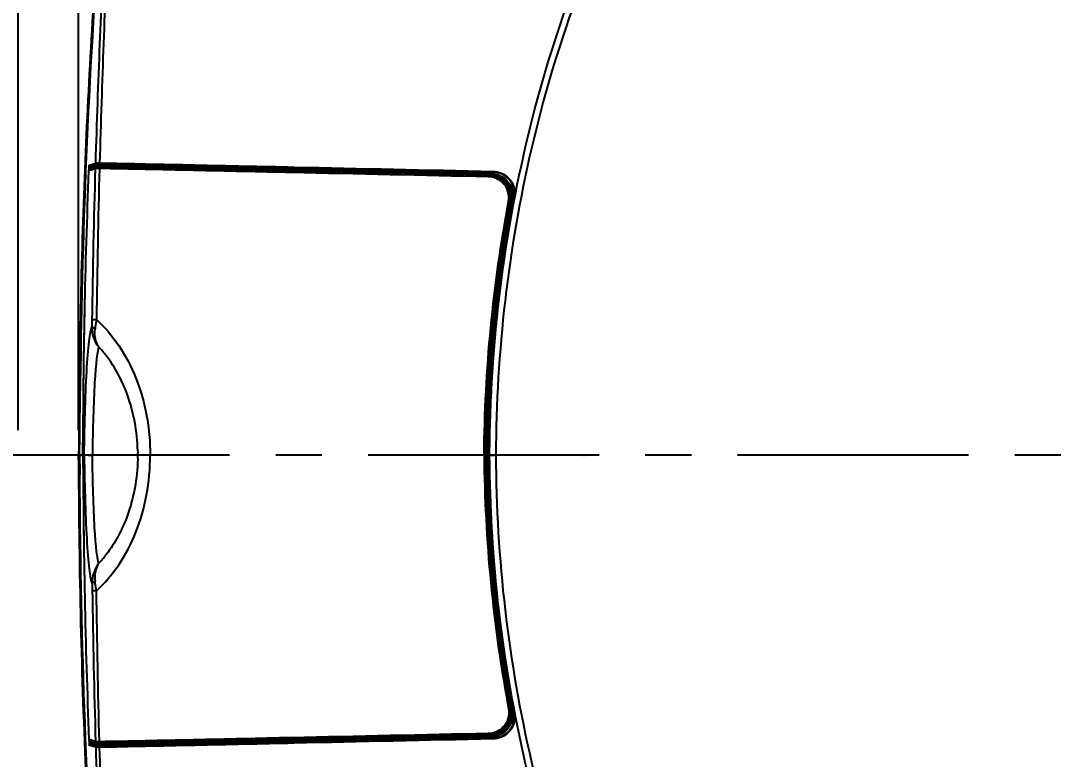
# Model space of a CAD drawing. Header units: millimetres. Extents: x 5 to 3846, y 5 to 2747.
# Drawn here: x 705.4 to 874.4, y 2278.5 to 2398.3 of the extents above; entities that cross this region are included whole.
import ezdxf

# ---------------------------------------------------------------- set-up
doc = ezdxf.new("R2010")
doc.units = ezdxf.units.MM
doc.linetypes.add('CENTER', pattern=[2, 1.25, -0.25, 0.25, -0.25])
doc.layers.get('0').update_dxf_attribs({"color": 255})
doc.dimstyles.new('ISO-25', dxfattribs={"dimtxt": 2.5, "dimasz": 2.5, "dimexe": 1.25, "dimexo": 0.625, "dimtad": 1, "dimdsep": 46, "dimtxsty": 'Standard', "dimcen": 2.5, "dimadec": 0, "dimazin": 0, "dimtfac": 1, "dimtmove": 0, "dimatfit": 3, "dimfxl": 1, "dimarcsym": 0})

# ---------------------------------------------------------------- blocks, each defined once
blk = doc.blocks.new('*D191')
at = {"color": 3, "lineweight": -2, "transparency": 16777216}
for p, q in [((704.99, 2331.88), (704.99, 2648.69)), ((714.82, 2331.88), (714.82, 2648.69)), ((688.74, 2640.57), (636.74, 2640.57)), ((714.82, 2640.57), (704.99, 2640.57)), ((731.07, 2640.57), (747.32, 2640.57))]:
    blk.add_line(p, q, dxfattribs=at)
at = {"color": 3, "transparency": 16777216}
for points in [[(688.74, 2643.28), (688.74, 2637.86), (704.99, 2640.57)], [(731.07, 2643.28), (731.07, 2637.86), (714.82, 2640.57)]]:
    blk.add_solid(points, dxfattribs=at)
at = {"layer": 'DEFPOINTS', "color": 0, "transparency": 16777216}
for p in [(704.99, 2640.57), (704.99, 2327.82), (714.82, 2327.82)]:
    blk.add_point(p, dxfattribs=at)
at = {"color": 3, "transparency": 16777216, "insert": (654.62, 2656.82), "char_height": 19.5, "attachment_point": 5}
blk.add_mtext('10', dxfattribs=at)
blk = doc.blocks.new('*D192')
at = {"color": 3, "lineweight": -2, "transparency": 16777216}
for p, q in [((714.82, 2331.88), (714.82, 2648.35)), ((1402.77, 2331.88), (1402.77, 2648.35)), ((731.07, 2640.23), (1386.52, 2640.23))]:
    blk.add_line(p, q, dxfattribs=at)
at = {"color": 3, "transparency": 16777216}
for points in [[(731.07, 2642.93), (731.07, 2637.52), (714.82, 2640.23)], [(1386.52, 2642.93), (1386.52, 2637.52), (1402.77, 2640.23)]]:
    blk.add_solid(points, dxfattribs=at)
at = {"layer": 'DEFPOINTS', "color": 0, "transparency": 16777216}
for p in [(1402.77, 2640.23), (714.82, 2327.82), (1402.77, 2327.81)]:
    blk.add_point(p, dxfattribs=at)
at = {"color": 3, "transparency": 16777216, "insert": (1058.79, 2656.48), "char_height": 19.5, "attachment_point": 5}
blk.add_mtext('688', dxfattribs=at)

msp = doc.modelspace()

# ---------------------------------------------------------------- linework, layer by layer
at = {"linetype": 'CENTER', "ltscale": 30}
msp.add_line((1519.31, 2327.82), (673.33, 2327.82), dxfattribs=at)
at = {"linetype": 'Continuous'}
for p, q in [((714.82, 2327.82), (714.97, 2327.82)), ((714.99, 2327.82), (715.44, 2327.82)), ((715.43, 2327.82), (714.99, 2327.82)), ((715.51, 2327.82), (715.51, 2327.82)), ((715.51, 2327.82), (715.51, 2327.82)), ((716.39, 2327.82), (717.05, 2327.82)), ((716.39, 2327.82), (717.05, 2327.82)), ((726.44, 2327.82), (724.4, 2327.82)), ((726.44, 2327.82), (724.4, 2327.82)), ((780.64, 2327.82), (780.64, 2327.82)), ((796.54, 2327.82), (796.54, 2327.82)), ((785.17, 2286.28), (785.17, 2286.29))]:
    msp.add_line(p, q, dxfattribs=at)
for p, q in [((724.41, 2328.52), (724.39, 2327.82)), ((724.38, 2327.51), (724.41, 2327.14))]:
    msp.add_line(p, q)
for centre, major_axis, ratio, start_param, end_param in [((717.7, 2375.21), (0.0292, -0.0956), 0.998461, 4.375124, 5.95145), ((718.3, 2375.22), (-0.0018, -0.1), 0.690687, 4.546251, 6.258205), ((717.67, 2374.32), (0.0292, -0.0956), 0.998462, 3.141853, 4.375822), ((717.67, 2374.32), (0.0292, -0.0956), 0.998462, 2.809773, 3.141846), ((718.27, 2374.32), (-0.0018, -0.1), 0.689369, 3.116656, 4.549991), ((718.43, 2374.91), (-0.0018, -0.1), 0.690229, 4.547402, 6.25822), ((781.76, 2373.56), (-0.0022, -0.1), 0.590351, 4.563517, 6.260805), ((782.14, 2373.86), (-0.0022, -0.1), 0.590322, 4.562449, 6.260806), ((781.38, 2372.97), (-0.0022, -0.1), 0.590416, 3.119211, 4.565794), ((781.63, 2373.26), (-0.0022, -0.1), 0.590383, 3.119212, 4.564616), ((784.69, 2369), (-0.0983, 0.0185), 0.04355, 3.115388, 5.355178), ((784.95, 2369.28), (-0.0982, 0.0187), 0.04389, 3.115387, 5.35533), ((785.27, 2369.34), (-0.0982, 0.0187), 0.043845, 5.355378, 6.25698), ((785.64, 2369.63), (-0.0982, 0.0189), 0.043957, 5.355533, 6.25698), ((719.03, 2349.66), (-2, 0.03), 0.091208, 5.429672, 6.230606), ((719, 2348.66), (2, -0.07), 0.289278, 3.196293, 3.855649), ((719, 2306.99), (2, 0.07), 0.289278, 2.427537, 3.086892), ((719.03, 2305.99), (-2, -0.03), 0.091208, 0.052579, 0.853513), ((784.69, 2286.65), (-0.0983, -0.0185), 0.04355, 0.928007, 3.167797), ((784.95, 2286.36), (-0.0982, -0.0187), 0.04389, 0.927856, 2.931156), ((785.27, 2286.3), (0.0982, 0.0187), 0.043845, 3.167798, 4.0694), ((785.64, 2286.01), (0.0982, 0.0189), 0.043957, 3.167798, 4.069245), ((781.38, 2282.67), (-0.0022, 0.1), 0.590416, 1.717392, 3.163974), ((781.63, 2282.38), (-0.0022, 0.1), 0.590383, 1.71857, 3.163973), ((781.76, 2282.08), (0.0022, -0.1), 0.590351, 3.163973, 4.861261), ((717.67, 2281.33), (0.0292, 0.0956), 0.998462, 1.907364, 3.141352), ((717.7, 2280.43), (-0.0292, -0.0956), 0.998461, 3.473328, 5.049654), ((717.67, 2281.33), (0.0292, 0.0956), 0.998462, 3.14136, 3.473412), ((718.27, 2281.32), (-0.0018, 0.1), 0.689369, 1.733194, 3.166529), ((718.3, 2280.43), (0.0018, -0.1), 0.690687, 3.166573, 4.878527), ((718.42, 2281.03), (-0.0018, 0.1), 0.689726, 1.734515, 3.166541), ((718.43, 2280.73), (0.0018, -0.1), 0.690229, 3.166558, 4.877376), ((782.14, 2281.79), (0.0022, -0.1), 0.590322, 3.163972, 4.862329)]:
    msp.add_ellipse(centre, major_axis=major_axis, ratio=ratio, start_param=start_param, end_param=end_param, dxfattribs=at)
for points, knots in [([(781.55, 2327.82), (781.57, 2332.02), (781.71, 2336.27), (782.21, 2344.68), (782.58, 2348.87), (784.04, 2361.39), (785.48, 2369.68), (791.22, 2394.35), (796.91, 2410.17), (812.47, 2440.06), (822.09, 2453.66), (845.69, 2477.54), (859.14, 2487.24), (874.35, 2494.37)], [0, 0, 0, 0, 0.0625, 0.0625, 0.125, 0.125, 0.25, 0.25, 0.5, 0.5, 0.75, 0.75, 1, 1, 1, 1]), ([(874.76, 2493.36), (859.63, 2486.28), (846.25, 2476.64), (822.8, 2452.9), (813.24, 2439.38), (797.79, 2409.66), (792.15, 2393.94), (784.54, 2361.24), (782.64, 2344.65), (782.55, 2327.82)], [0, 0, 0, 0, 0.25, 0.25, 0.5, 0.5, 0.75, 0.75, 1, 1, 1, 1]), ([(718.41, 2417.78), (717.23, 2402.81), (716.35, 2387.82), (715.46, 2365.33), (715.24, 2357.83), (714.95, 2342.83), (714.89, 2335.33), (714.82, 2327.82)], [0, 0, 0, 0, 0.5, 0.5, 0.75, 0.75, 1, 1, 1, 1]), ([(716.53, 2374.89), (716.54, 2374.89), (716.54, 2374.9), (716.56, 2374.9), (716.57, 2374.9), (716.64, 2374.93), (716.7, 2374.94), (716.98, 2375.03), (717.21, 2375.1), (717.49, 2375.18), (717.54, 2375.2), (717.6, 2375.22)], [0, 0, 0, 0, 0.009972, 0.009972, 0.049862, 0.049862, 0.209422, 0.209422, 0.84766, 0.84766, 1, 1, 1, 1]), ([(717.69, 2375.11), (717.52, 2375.06), (717.35, 2375.01), (716.99, 2374.9), (716.81, 2374.84), (716.63, 2374.79)], [0, 0, 0, 0, 0.489338, 0.489338, 1, 1, 1, 1]), ([(717.6, 2375.22), (717.6, 2375.22), (717.6, 2375.22), (717.63, 2375.23), (717.69, 2375.23), (717.89, 2375.24), (718.05, 2375.24), (718.23, 2375.23)], [0, 0, 0, 0, 0.065373, 0.065373, 0.507486, 0.507486, 1, 1, 1, 1]), ([(718.29, 2375.12), (718.12, 2375.12), (717.98, 2375.12), (717.78, 2375.12), (717.72, 2375.12), (717.7, 2375.11), (717.7, 2375.11), (717.69, 2375.11)], [0, 0, 0, 0, 0.492384, 0.492384, 0.934601, 0.934601, 1, 1, 1, 1]), ([(717.8, 2375.11), (717.81, 2375.11), (717.86, 2375.12), (718.02, 2375.12), (718.14, 2375.12), (718.3, 2375.11), (718.33, 2375.11), (718.36, 2375.11)], [0, 0, 0, 0, 0.45532, 0.45532, 0.910934, 0.910934, 1, 1, 1, 1]), ([(718.23, 2375.23), (720.65, 2375.19), (723.15, 2375.14), (728.32, 2375.04), (731, 2374.98), (739.07, 2374.8), (744.44, 2374.69), (760.57, 2374.34), (771.32, 2374.11), (782.08, 2373.87)], [0, 0, 0, 0, 0.125, 0.125, 0.25, 0.25, 0.5, 0.5, 1, 1, 1, 1]), ([(782.13, 2373.76), (771.38, 2373.99), (760.62, 2374.22), (744.5, 2374.57), (739.14, 2374.69), (731.06, 2374.86), (728.38, 2374.92), (723.22, 2375.03), (720.72, 2375.07), (718.29, 2375.12)], [0, 0, 0, 0, 0.5, 0.5, 0.75, 0.75, 0.875, 0.875, 1, 1, 1, 1]), ([(782.13, 2373.75), (771.39, 2373.99), (760.65, 2374.22), (744.54, 2374.57), (739.18, 2374.69), (731.11, 2374.86), (728.44, 2374.92), (723.28, 2375.02), (720.78, 2375.07), (718.36, 2375.11)], [0, 0, 0, 0, 0.5, 0.5, 0.75, 0.75, 0.875, 0.875, 1, 1, 1, 1]), ([(715.51, 2327.82), (715.59, 2335.52), (715.65, 2343.22), (715.96, 2358.61), (716.19, 2366.31), (716.5, 2374)], [0, 0, 0, 0, 0.5, 0.5, 1, 1, 1, 1]), ([(717.57, 2374.32), (717.57, 2374.32), (717.56, 2374.32), (717.54, 2374.31), (717.53, 2374.31), (717.46, 2374.29), (717.4, 2374.27), (717.12, 2374.18), (716.89, 2374.11), (716.64, 2374.04), (716.61, 2374.03), (716.55, 2374.01), (716.53, 2374), (716.5, 2374)], [0, 0, 0, 0, 0.009946, 0.009946, 0.04973, 0.04973, 0.208865, 0.208865, 0.845408, 0.845408, 0.928235, 0.928235, 1, 1, 1, 1]), ([(716.5, 2374), (716.5, 2374.01), (716.51, 2374.02), (716.51, 2374.04), (716.52, 2374.05), (716.53, 2374.06), (716.54, 2374.07), (716.56, 2374.08), (716.57, 2374.08), (716.57, 2374.09)], [0, 0, 0, 0, 0.272649, 0.272649, 0.545251, 0.545251, 0.818556, 0.818556, 1, 1, 1, 1]), ([(716.63, 2374.79), (716.62, 2374.79), (716.61, 2374.79), (716.59, 2374.8), (716.58, 2374.81), (716.56, 2374.82), (716.55, 2374.83), (716.54, 2374.85), (716.54, 2374.86), (716.53, 2374.88), (716.53, 2374.89), (716.53, 2374.89)], [0, 0, 0, 0, 0.215058, 0.215058, 0.430152, 0.430152, 0.644689, 0.644689, 0.858387, 0.858387, 1, 1, 1, 1]), ([(716.72, 2374.59), (716.73, 2374.59), (716.73, 2374.59), (716.75, 2374.59), (716.76, 2374.6), (716.83, 2374.62), (716.89, 2374.64), (717.17, 2374.72), (717.4, 2374.79), (717.68, 2374.88), (717.73, 2374.9), (717.79, 2374.91)], [0, 0, 0, 0, 0.00994, 0.00994, 0.049701, 0.049701, 0.208743, 0.208743, 0.844914, 0.844914, 1, 1, 1, 1]), ([(717.78, 2374.61), (717.78, 2374.61), (717.77, 2374.61), (717.76, 2374.61), (717.74, 2374.6), (717.67, 2374.58), (717.61, 2374.56), (717.33, 2374.48), (717.11, 2374.41), (716.82, 2374.32), (716.77, 2374.3), (716.72, 2374.29)], [0, 0, 0, 0, 0.009962, 0.009962, 0.04981, 0.04981, 0.209203, 0.209203, 0.846775, 0.846775, 1, 1, 1, 1]), ([(716.82, 2374.48), (716.81, 2374.48), (716.8, 2374.49), (716.78, 2374.49), (716.77, 2374.5), (716.75, 2374.51), (716.74, 2374.52), (716.73, 2374.54), (716.73, 2374.55), (716.72, 2374.57), (716.72, 2374.58), (716.72, 2374.59)], [0, 0, 0, 0, 0.215093, 0.215093, 0.430223, 0.430223, 0.644796, 0.644796, 0.858529, 0.858529, 1, 1, 1, 1]), ([(716.72, 2374.29), (716.72, 2374.3), (716.72, 2374.31), (716.73, 2374.33), (716.73, 2374.34), (716.75, 2374.36), (716.76, 2374.37), (716.77, 2374.37), (716.78, 2374.38), (716.79, 2374.38)], [0, 0, 0, 0, 0.272671, 0.272671, 0.545296, 0.545296, 0.818625, 0.818625, 1, 1, 1, 1]), ([(718.2, 2374.34), (718.02, 2374.34), (717.87, 2374.34), (717.66, 2374.33), (717.6, 2374.33), (717.57, 2374.32), (717.57, 2374.32), (717.57, 2374.32)], [0, 0, 0, 0, 0.492917, 0.492917, 0.934155, 0.934155, 1, 1, 1, 1]), ([(717.67, 2374.42), (717.67, 2374.42), (717.68, 2374.42), (717.7, 2374.42), (717.76, 2374.42), (717.95, 2374.42), (718.1, 2374.42), (718.27, 2374.42)], [0, 0, 0, 0, 0.06587, 0.06587, 0.507206, 0.507206, 1, 1, 1, 1]), ([(718.35, 2374.63), (718.32, 2374.63), (718.28, 2374.63), (718.11, 2374.63), (718, 2374.63), (717.84, 2374.62), (717.79, 2374.62), (717.78, 2374.61)], [0, 0, 0, 0, 0.098671, 0.098671, 0.549577, 0.549577, 1, 1, 1, 1]), ([(717.79, 2374.91), (717.8, 2374.92), (717.86, 2374.92), (717.98, 2374.93), (718.01, 2374.93), (718.13, 2374.93), (718.23, 2374.93), (718.36, 2374.93)], [0, 0, 0, 0, 0.498209, 0.498209, 0.630266, 0.630266, 1, 1, 1, 1]), ([(717.88, 2374.71), (717.89, 2374.71), (717.94, 2374.71), (718.09, 2374.72), (718.2, 2374.71), (718.36, 2374.71), (718.39, 2374.71), (718.42, 2374.71)], [0, 0, 0, 0, 0.450399, 0.450399, 0.901356, 0.901356, 1, 1, 1, 1]), ([(718.42, 2374.81), (718.26, 2374.81), (718.13, 2374.81), (717.95, 2374.81), (717.9, 2374.81), (717.89, 2374.81)], [0, 0, 0, 0, 0.503735, 0.503735, 1, 1, 1, 1]), ([(781.32, 2372.99), (770.69, 2373.22), (760.06, 2373.45), (744.12, 2373.8), (738.81, 2373.91), (730.83, 2374.08), (728.18, 2374.14), (723.07, 2374.25), (720.6, 2374.29), (718.2, 2374.34)], [0, 0, 0, 0, 0.5, 0.5, 0.75, 0.75, 0.875, 0.875, 1, 1, 1, 1]), ([(718.27, 2374.42), (720.67, 2374.38), (723.15, 2374.33), (728.26, 2374.23), (730.9, 2374.17), (738.89, 2374), (744.19, 2373.88), (760.12, 2373.54), (770.75, 2373.3), (781.38, 2373.07)], [0, 0, 0, 0, 0.125, 0.125, 0.25, 0.25, 0.5, 0.5, 1, 1, 1, 1]), ([(781.57, 2373.28), (770.93, 2373.51), (760.27, 2373.74), (744.31, 2374.09), (738.99, 2374.2), (731, 2374.38), (728.34, 2374.43), (723.23, 2374.54), (720.75, 2374.59), (718.35, 2374.63)], [0, 0, 0, 0, 0.5, 0.5, 0.75, 0.75, 0.875, 0.875, 1, 1, 1, 1]), ([(718.36, 2374.93), (720.76, 2374.89), (723.24, 2374.84), (728.37, 2374.73), (731.03, 2374.68), (739.04, 2374.5), (744.36, 2374.39), (760.36, 2374.04), (771.03, 2373.81), (781.7, 2373.58)], [0, 0, 0, 0, 0.125, 0.125, 0.25, 0.25, 0.5, 0.5, 1, 1, 1, 1]), ([(781.76, 2373.46), (771.09, 2373.69), (760.42, 2373.92), (744.42, 2374.27), (739.1, 2374.39), (731.09, 2374.56), (728.43, 2374.62), (723.31, 2374.72), (720.83, 2374.77), (718.42, 2374.81)], [0, 0, 0, 0, 0.5, 0.5, 0.75, 0.75, 0.875, 0.875, 1, 1, 1, 1]), ([(718.42, 2374.71), (720.82, 2374.67), (723.3, 2374.62), (728.42, 2374.52), (731.07, 2374.46), (739.07, 2374.29), (744.38, 2374.17), (760.34, 2373.83), (770.99, 2373.59), (781.64, 2373.36)], [0, 0, 0, 0, 0.125, 0.125, 0.25, 0.25, 0.5, 0.5, 1, 1, 1, 1]), ([(781.7, 2373.58), (782.68, 2373.56), (783.6, 2373.17), (785, 2371.71), (785.44, 2370.55), (785.21, 2369.36)], [0, 0, 0, 0, 0.5, 0.5, 1, 1, 1, 1]), ([(785.17, 2369.36), (785.4, 2370.53), (784.96, 2371.66), (783.6, 2373.07), (782.7, 2373.44), (781.76, 2373.46)], [0, 0, 0, 0, 0.5, 0.5, 1, 1, 1, 1]), ([(782.08, 2373.87), (783.05, 2373.85), (783.98, 2373.47), (785.37, 2372), (785.82, 2370.84), (785.59, 2369.65)], [0, 0, 0, 0, 0.5, 0.5, 1, 1, 1, 1]), ([(785.55, 2369.65), (785.77, 2370.82), (785.33, 2371.95), (783.97, 2373.37), (783.08, 2373.74), (782.13, 2373.76)], [0, 0, 0, 0, 0.5, 0.5, 1, 1, 1, 1]), ([(785.54, 2369.65), (785.76, 2370.81), (785.33, 2371.94), (783.98, 2373.36), (783.08, 2373.73), (782.13, 2373.75)], [0, 0, 0, 0, 0.5, 0.5, 1, 1, 1, 1]), ([(784.63, 2369.01), (784.85, 2370.14), (784.43, 2371.23), (783.11, 2372.61), (782.24, 2372.97), (781.32, 2372.99)], [0, 0, 0, 0, 0.5, 0.5, 1, 1, 1, 1]), ([(781.38, 2373.07), (782.33, 2373.05), (783.23, 2372.68), (784.58, 2371.25), (785.01, 2370.13), (784.79, 2368.98)], [0, 0, 0, 0, 0.5, 0.5, 1, 1, 1, 1]), ([(784.89, 2369.3), (785.1, 2370.43), (784.68, 2371.52), (783.36, 2372.9), (782.5, 2373.26), (781.57, 2373.28)], [0, 0, 0, 0, 0.5, 0.5, 1, 1, 1, 1]), ([(781.64, 2373.36), (782.59, 2373.34), (783.48, 2372.97), (784.84, 2371.54), (785.27, 2370.42), (785.05, 2369.26)], [0, 0, 0, 0, 0.5, 0.5, 1, 1, 1, 1]), ([(785.59, 2369.65), (784.26, 2362.75), (783.26, 2355.82), (781.88, 2341.87), (781.53, 2334.83), (781.45, 2327.82)], [0, 0, 0, 0, 0.5, 0.5, 1, 1, 1, 1]), ([(715.51, 2327.82), (715.59, 2335.67), (715.65, 2343.52), (715.83, 2352.52), (715.86, 2353.68), (715.88, 2354.83)], [0, 0, 0, 0, 0.871578, 0.871578, 1, 1, 1, 1]), ([(717.71, 2349.81), (717.64, 2349.42), (717.58, 2349.03), (717.51, 2348.54), (717.49, 2348.44), (717.48, 2348.33)], [0, 0, 0, 0, 0.77782, 0.77782, 1, 1, 1, 1]), ([(717.71, 2349.81), (720.36, 2347.44), (722.6, 2344.14), (725.65, 2336.5), (726.44, 2332.16), (726.44, 2327.82)], [0, 0, 0, 0, 0.5, 0.5, 1, 1, 1, 1]), ([(715.73, 2327.82), (715.78, 2333.12), (715.94, 2338.3), (716.29, 2344.01), (716.43, 2345.58), (716.72, 2347.83), (716.86, 2348.51), (717.01, 2348.69)], [0, 0, 0, 0, 0.5, 0.5, 0.75, 0.75, 1, 1, 1, 1]), ([(717.01, 2348.69), (717.01, 2348.76), (717.01, 2348.84), (717.02, 2349.16), (717.02, 2349.43), (717.03, 2349.7)], [0, 0, 0, 0, 0.214775, 0.214775, 1, 1, 1, 1]), ([(718.09, 2345.37), (717.85, 2344.84), (717.6, 2342.73), (717.23, 2336.38), (717.1, 2332.14), (717.05, 2327.82)], [0, 0, 0, 0, 0.5, 0.5, 1, 1, 1, 1]), ([(724.41, 2328.52), (724.33, 2331.67), (723.76, 2334.77), (721.89, 2339.95), (720.73, 2342.1), (719.33, 2343.91)], [0, 0, 0, 0, 0.544679, 0.544679, 1, 1, 1, 1]), ([(716.02, 2276.56), (715.64, 2285.1), (715.35, 2293.64), (714.97, 2310.73), (714.9, 2319.27), (714.82, 2327.82)], [0, 0, 0, 0, 0.5, 0.5, 1, 1, 1, 1]), ([(715.51, 2327.82), (715.43, 2327.82), (715.36, 2327.82), (715.18, 2327.82), (715.08, 2327.82), (714.97, 2327.82)], [0, 0, 0, 0, 0.411116, 0.411116, 1, 1, 1, 1]), ([(714.97, 2327.82), (715.14, 2327.82), (715.32, 2327.82), (715.49, 2327.82), (715.5, 2327.82), (715.51, 2327.82)], [0, 0, 0, 0, 0.964539, 0.964539, 1, 1, 1, 1]), ([(715.73, 2327.82), (715.71, 2327.82), (715.7, 2327.82), (715.62, 2327.82), (715.57, 2327.82), (715.51, 2327.82)], [0, 0, 0, 0, 0.220182, 0.220182, 1, 1, 1, 1]), ([(715.51, 2327.82), (715.59, 2320.12), (715.65, 2312.42), (715.96, 2297.03), (716.19, 2289.34), (716.5, 2281.65)], [0, 0, 0, 0, 0.5, 0.5, 1, 1, 1, 1]), ([(715.73, 2327.82), (715.71, 2327.82), (715.7, 2327.82), (715.62, 2327.82), (715.57, 2327.82), (715.51, 2327.82)], [0, 0, 0, 0, 0.220182, 0.220182, 1, 1, 1, 1]), ([(715.73, 2327.82), (715.78, 2322.53), (715.94, 2317.35), (716.29, 2311.64), (716.43, 2310.06), (716.72, 2307.82), (716.86, 2307.14), (717.01, 2306.95)], [0, 0, 0, 0, 0.5, 0.5, 0.75, 0.75, 1, 1, 1, 1]), ([(718.09, 2310.28), (717.85, 2310.8), (717.6, 2312.92), (717.23, 2319.26), (717.1, 2323.5), (717.05, 2327.82)], [0, 0, 0, 0, 0.5, 0.5, 1, 1, 1, 1]), ([(717.71, 2305.83), (720.36, 2308.21), (722.6, 2311.5), (725.65, 2319.15), (726.44, 2323.48), (726.44, 2327.82)], [0, 0, 0, 0, 0.5, 0.5, 1, 1, 1, 1]), ([(780.7, 2327.82), (780.7, 2327.82), (780.69, 2327.82), (780.67, 2327.82), (780.66, 2327.82), (780.65, 2327.82), (780.64, 2327.82), (780.64, 2327.82)], [0, 0, 0, 0, 0.238654, 0.238654, 0.712388, 0.712388, 1, 1, 1, 1]), ([(781.14, 2327.82), (781.13, 2327.82), (781.12, 2327.82), (781.11, 2327.82), (781.11, 2327.82), (781.1, 2327.82), (781.1, 2327.82), (781.1, 2327.82)], [0, 0, 0, 0, 0.370643, 0.370643, 0.741287, 0.741287, 1, 1, 1, 1]), ([(781.14, 2327.82), (781.13, 2327.82), (781.12, 2327.82), (781.11, 2327.82), (781.11, 2327.82), (781.1, 2327.82), (781.1, 2327.82), (781.1, 2327.82)], [0, 0, 0, 0, 0.370643, 0.370643, 0.741287, 0.741287, 1, 1, 1, 1]), ([(781.45, 2327.82), (781.44, 2327.82), (781.44, 2327.82), (781.42, 2327.82), (781.42, 2327.82), (781.41, 2327.82), (781.41, 2327.82), (781.41, 2327.82)], [0, 0, 0, 0, 0.370645, 0.370645, 0.741291, 0.741291, 1, 1, 1, 1]), ([(781.45, 2327.82), (781.44, 2327.82), (781.44, 2327.82), (781.42, 2327.82), (781.42, 2327.82), (781.41, 2327.82), (781.41, 2327.82), (781.41, 2327.82)], [0, 0, 0, 0, 0.370645, 0.370645, 0.741291, 0.741291, 1, 1, 1, 1]), ([(874.35, 2161.27), (866.76, 2164.83), (859.53, 2169.08), (845.9, 2178.82), (839.62, 2184.24), (827.97, 2196.05), (822.59, 2202.46), (812.81, 2216.1), (808.46, 2223.26), (800.71, 2238.19), (797.35, 2245.9), (791.65, 2261.58), (789.3, 2269.57), (785.5, 2285.86), (784.05, 2294.18), (782.1, 2310.95), (781.59, 2319.37), (781.55, 2327.82)], [0, 0, 0, 0, 0.125, 0.125, 0.25, 0.25, 0.375, 0.375, 0.5, 0.5, 0.625, 0.625, 0.75, 0.75, 0.875, 0.875, 1, 1, 1, 1]), ([(781.55, 2327.82), (781.56, 2327.82), (781.58, 2327.82), (781.63, 2327.82), (781.66, 2327.82), (781.82, 2327.82), (781.97, 2327.82), (782.25, 2327.82), (782.4, 2327.82), (782.55, 2327.82)], [0, 0, 0, 0, 0.059289, 0.059289, 0.167784, 0.167784, 0.583892, 0.583892, 1, 1, 1, 1]), ([(782.55, 2327.82), (782.59, 2319.42), (783.09, 2311.05), (785.03, 2294.39), (786.47, 2286.12), (790.24, 2269.93), (792.58, 2261.98), (798.23, 2246.4), (801.57, 2238.74), (809.26, 2223.9), (813.58, 2216.78), (823.29, 2203.22), (828.64, 2196.84), (840.22, 2185.1), (846.47, 2179.72), (860.01, 2170.04), (867.2, 2165.82), (874.76, 2162.28)], [0, 0, 0, 0, 0.125, 0.125, 0.25, 0.25, 0.375, 0.375, 0.5, 0.5, 0.625, 0.625, 0.75, 0.75, 0.875, 0.875, 1, 1, 1, 1]), ([(797.24, 2327.82), (797.24, 2327.82), (797.24, 2327.82), (797.24, 2327.82), (797.25, 2327.82), (797.25, 2327.82)], [0, 0, 0, 0, 0.400652, 0.400652, 1, 1, 1, 1]), ([(724.41, 2327.14), (724.34, 2323.98), (723.76, 2320.88), (721.89, 2315.7), (720.73, 2313.54), (719.34, 2311.74)], [0, 0, 0, 0, 0.545223, 0.545223, 1, 1, 1, 1]), ([(718.56, 2237.88), (716.52, 2263.92), (715.36, 2290.03), (715.06, 2318.98), (715.03, 2321.8), (715.01, 2324.62)], [0, 0, 0, 0, 0.902475, 0.902475, 1, 1, 1, 1]), ([(717.01, 2306.95), (717.01, 2306.88), (717.01, 2306.81), (717.02, 2306.48), (717.02, 2306.21), (717.03, 2305.95)], [0, 0, 0, 0, 0.214775, 0.214775, 1, 1, 1, 1]), ([(717.71, 2305.83), (717.64, 2306.22), (717.58, 2306.62), (717.51, 2307.1), (717.49, 2307.21), (717.48, 2307.31)], [0, 0, 0, 0, 0.77782, 0.77782, 1, 1, 1, 1]), ([(784.63, 2286.63), (784.85, 2285.5), (784.43, 2284.41), (783.11, 2283.03), (782.24, 2282.67), (781.32, 2282.65)], [0, 0, 0, 0, 0.5, 0.5, 1, 1, 1, 1]), ([(781.38, 2282.57), (782.33, 2282.59), (783.23, 2282.96), (784.58, 2284.39), (785.01, 2285.51), (784.79, 2286.67)], [0, 0, 0, 0, 0.5, 0.5, 1, 1, 1, 1]), ([(784.89, 2286.35), (785.1, 2285.22), (784.68, 2284.12), (783.36, 2282.74), (782.5, 2282.38), (781.57, 2282.36)], [0, 0, 0, 0, 0.5, 0.5, 1, 1, 1, 1]), ([(785.21, 2286.29), (785.44, 2285.09), (785, 2283.94), (783.6, 2282.47), (782.68, 2282.09), (781.7, 2282.07)], [0, 0, 0, 0, 0.5, 0.5, 1, 1, 1, 1]), ([(781.76, 2282.18), (782.7, 2282.2), (783.6, 2282.57), (784.96, 2283.99), (785.4, 2285.11), (785.17, 2286.28)], [0, 0, 0, 0, 0.5, 0.5, 1, 1, 1, 1]), ([(785.59, 2286), (785.82, 2284.8), (785.37, 2283.64), (783.98, 2282.18), (783.05, 2281.79), (782.08, 2281.77)], [0, 0, 0, 0, 0.5, 0.5, 1, 1, 1, 1]), ([(785.54, 2286), (785.76, 2284.83), (785.33, 2283.71), (783.98, 2282.28), (783.08, 2281.91), (782.13, 2281.89)], [0, 0, 0, 0, 0.5, 0.5, 1, 1, 1, 1]), ([(782.13, 2281.89), (783.08, 2281.91), (783.97, 2282.28), (785.33, 2283.7), (785.77, 2284.82), (785.55, 2285.99)], [0, 0, 0, 0, 0.5, 0.5, 1, 1, 1, 1]), ([(785.55, 2285.99), (785.55, 2285.99), (785.55, 2285.99), (785.54, 2285.99), (785.54, 2286), (785.54, 2286)], [0, 0, 0, 0, 0.19867, 0.19867, 1, 1, 1, 1]), ([(781.32, 2282.65), (770.69, 2282.42), (760.06, 2282.19), (744.12, 2281.85), (738.81, 2281.73), (730.83, 2281.56), (728.18, 2281.5), (723.07, 2281.4), (720.6, 2281.35), (718.2, 2281.31)], [0, 0, 0, 0, 0.5, 0.5, 0.75, 0.75, 0.875, 0.875, 1, 1, 1, 1]), ([(718.27, 2281.22), (720.67, 2281.27), (723.15, 2281.31), (728.26, 2281.42), (730.9, 2281.47), (738.89, 2281.65), (744.19, 2281.76), (760.12, 2282.11), (770.75, 2282.34), (781.38, 2282.57)], [0, 0, 0, 0, 0.125, 0.125, 0.25, 0.25, 0.5, 0.5, 1, 1, 1, 1]), ([(781.57, 2282.36), (770.93, 2282.13), (760.27, 2281.9), (744.31, 2281.56), (738.99, 2281.44), (731, 2281.27), (728.34, 2281.21), (723.23, 2281.11), (720.75, 2281.06), (718.35, 2281.02)], [0, 0, 0, 0, 0.5, 0.5, 0.75, 0.75, 0.875, 0.875, 1, 1, 1, 1]), ([(718.42, 2280.93), (720.82, 2280.98), (723.3, 2281.02), (728.42, 2281.13), (731.07, 2281.18), (739.07, 2281.36), (744.38, 2281.47), (760.34, 2281.82), (770.99, 2282.05), (781.64, 2282.28)], [0, 0, 0, 0, 0.125, 0.125, 0.25, 0.25, 0.5, 0.5, 1, 1, 1, 1]), ([(718.42, 2280.83), (720.83, 2280.88), (723.31, 2280.92), (728.43, 2281.03), (731.09, 2281.08), (739.1, 2281.26), (744.42, 2281.37), (760.42, 2281.72), (771.09, 2281.95), (781.76, 2282.18)], [0, 0, 0, 0, 0.125, 0.125, 0.25, 0.25, 0.5, 0.5, 1, 1, 1, 1]), ([(717.57, 2281.32), (717.57, 2281.32), (717.56, 2281.33), (717.54, 2281.33), (717.53, 2281.34), (717.46, 2281.36), (717.4, 2281.37), (717.12, 2281.46), (716.89, 2281.53), (716.64, 2281.61), (716.61, 2281.62), (716.55, 2281.63), (716.53, 2281.64), (716.5, 2281.65)], [0, 0, 0, 0, 0.009946, 0.009946, 0.04973, 0.04973, 0.208865, 0.208865, 0.845408, 0.845408, 0.928235, 0.928235, 1, 1, 1, 1]), ([(716.5, 2281.65), (716.5, 2281.64), (716.51, 2281.63), (716.51, 2281.61), (716.52, 2281.6), (716.53, 2281.58), (716.54, 2281.57), (716.56, 2281.56), (716.57, 2281.56), (716.57, 2281.56)], [0, 0, 0, 0, 0.272684, 0.272684, 0.545322, 0.545322, 0.818662, 0.818662, 1, 1, 1, 1]), ([(716.53, 2280.75), (716.53, 2280.76), (716.54, 2280.77), (716.54, 2280.8), (716.55, 2280.81), (716.56, 2280.82), (716.57, 2280.83), (716.59, 2280.84), (716.6, 2280.85), (716.62, 2280.85), (716.62, 2280.85), (716.63, 2280.86)], [0, 0, 0, 0, 0.213117, 0.213117, 0.426228, 0.426228, 0.639473, 0.639473, 0.853365, 0.853365, 1, 1, 1, 1]), ([(717.6, 2280.43), (717.59, 2280.43), (717.59, 2280.43), (717.57, 2280.43), (717.56, 2280.44), (717.49, 2280.46), (717.43, 2280.48), (717.15, 2280.56), (716.92, 2280.63), (716.64, 2280.72), (716.59, 2280.73), (716.53, 2280.75)], [0, 0, 0, 0, 0.009972, 0.009972, 0.049862, 0.049862, 0.209422, 0.209422, 0.84766, 0.84766, 1, 1, 1, 1]), ([(716.72, 2281.36), (716.72, 2281.35), (716.72, 2281.33), (716.73, 2281.31), (716.73, 2281.3), (716.75, 2281.29), (716.76, 2281.28), (716.77, 2281.27), (716.78, 2281.27), (716.79, 2281.26)], [0, 0, 0, 0, 0.272698, 0.272698, 0.545349, 0.545349, 0.818704, 0.818704, 1, 1, 1, 1]), ([(717.78, 2281.03), (717.78, 2281.03), (717.77, 2281.03), (717.76, 2281.04), (717.74, 2281.04), (717.67, 2281.06), (717.61, 2281.08), (717.33, 2281.17), (717.11, 2281.24), (716.82, 2281.32), (716.77, 2281.34), (716.72, 2281.36)], [0, 0, 0, 0, 0.009962, 0.009962, 0.04981, 0.04981, 0.209203, 0.209203, 0.846775, 0.846775, 1, 1, 1, 1]), ([(716.72, 2281.06), (716.72, 2281.07), (716.72, 2281.08), (716.73, 2281.1), (716.74, 2281.11), (716.75, 2281.13), (716.76, 2281.14), (716.78, 2281.15), (716.79, 2281.16), (716.8, 2281.16), (716.81, 2281.16), (716.82, 2281.16)], [0, 0, 0, 0, 0.213153, 0.213153, 0.426299, 0.426299, 0.63958, 0.63958, 0.853508, 0.853508, 1, 1, 1, 1]), ([(717.79, 2280.73), (717.79, 2280.73), (717.78, 2280.73), (717.76, 2280.74), (717.75, 2280.74), (717.68, 2280.77), (717.62, 2280.78), (717.34, 2280.87), (717.11, 2280.94), (716.83, 2281.02), (716.78, 2281.04), (716.72, 2281.06)], [0, 0, 0, 0, 0.009948, 0.009948, 0.049742, 0.049742, 0.208915, 0.208915, 0.845606, 0.845606, 1, 1, 1, 1]), ([(718.2, 2281.31), (718.02, 2281.31), (717.87, 2281.31), (717.66, 2281.31), (717.6, 2281.32), (717.57, 2281.32), (717.57, 2281.32), (717.57, 2281.32)], [0, 0, 0, 0, 0.492917, 0.492917, 0.934155, 0.934155, 1, 1, 1, 1]), ([(717.67, 2281.23), (717.67, 2281.23), (717.68, 2281.23), (717.7, 2281.22), (717.76, 2281.22), (717.95, 2281.22), (718.1, 2281.22), (718.27, 2281.22)], [0, 0, 0, 0, 0.06587, 0.06587, 0.507206, 0.507206, 1, 1, 1, 1]), ([(717.69, 2280.53), (717.7, 2280.53), (717.7, 2280.53), (717.72, 2280.53), (717.78, 2280.52), (717.98, 2280.52), (718.12, 2280.52), (718.29, 2280.53)], [0, 0, 0, 0, 0.065399, 0.065399, 0.507616, 0.507616, 1, 1, 1, 1]), ([(718.35, 2281.02), (718.32, 2281.02), (718.28, 2281.01), (718.11, 2281.01), (718, 2281.02), (717.84, 2281.02), (717.79, 2281.03), (717.78, 2281.03)], [0, 0, 0, 0, 0.098671, 0.098671, 0.549577, 0.549577, 1, 1, 1, 1]), ([(718.36, 2280.72), (718.19, 2280.72), (718.06, 2280.72), (717.87, 2280.72), (717.82, 2280.72), (717.79, 2280.73), (717.79, 2280.73), (717.79, 2280.73)], [0, 0, 0, 0, 0.492658, 0.492658, 0.934456, 0.934456, 1, 1, 1, 1]), ([(717.79, 2280.53), (717.81, 2280.53), (717.85, 2280.53), (718.01, 2280.53), (718.12, 2280.53), (718.3, 2280.53), (718.33, 2280.53), (718.36, 2280.53)], [0, 0, 0, 0, 0.449243, 0.449243, 0.898769, 0.898769, 1, 1, 1, 1]), ([(717.88, 2280.94), (717.89, 2280.93), (717.94, 2280.93), (718.09, 2280.93), (718.2, 2280.93), (718.36, 2280.93), (718.39, 2280.93), (718.42, 2280.93)], [0, 0, 0, 0, 0.450399, 0.450399, 0.901356, 0.901356, 1, 1, 1, 1]), ([(717.89, 2280.84), (717.9, 2280.83), (717.94, 2280.83), (718.02, 2280.83), (718.04, 2280.83), (718.14, 2280.83), (718.27, 2280.83), (718.42, 2280.83)], [0, 0, 0, 0, 0.44832, 0.44832, 0.507583, 0.507583, 1, 1, 1, 1]), ([(782.08, 2281.77), (771.32, 2281.54), (760.57, 2281.31), (744.44, 2280.96), (739.07, 2280.84), (730.99, 2280.66), (728.32, 2280.61), (723.15, 2280.5), (720.65, 2280.45), (718.23, 2280.41)], [0, 0, 0, 0, 0.5, 0.5, 0.75, 0.75, 0.875, 0.875, 1, 1, 1, 1]), ([(718.29, 2280.53), (720.72, 2280.57), (723.22, 2280.62), (728.38, 2280.72), (731.06, 2280.78), (739.14, 2280.96), (744.5, 2281.07), (760.62, 2281.42), (771.38, 2281.65), (782.13, 2281.89)], [0, 0, 0, 0, 0.125, 0.125, 0.25, 0.25, 0.5, 0.5, 1, 1, 1, 1]), ([(781.7, 2282.07), (771.02, 2281.84), (760.34, 2281.6), (744.32, 2281.26), (739, 2281.14), (730.97, 2280.97), (728.32, 2280.91), (723.21, 2280.81), (720.74, 2280.76), (718.36, 2280.72)], [0, 0, 0, 0, 0.5, 0.5, 0.75, 0.75, 0.875, 0.875, 1, 1, 1, 1]), ([(782.13, 2281.89), (771.39, 2281.66), (760.65, 2281.42), (744.54, 2281.07), (739.18, 2280.96), (731.11, 2280.78), (728.44, 2280.73), (723.28, 2280.62), (720.78, 2280.57), (718.36, 2280.53)], [0, 0, 0, 0, 0.5, 0.5, 0.75, 0.75, 0.875, 0.875, 1, 1, 1, 1]), ([(718.23, 2280.41), (718.05, 2280.41), (717.89, 2280.41), (717.69, 2280.41), (717.63, 2280.42), (717.6, 2280.42), (717.6, 2280.43), (717.6, 2280.43)], [0, 0, 0, 0, 0.492514, 0.492514, 0.934627, 0.934627, 1, 1, 1, 1])]:
    msp.add_open_spline(points, degree=3, knots=knots, dxfattribs=at)
for points, degree in [([(718.56, 2417.76), (716.52, 2391.72), (715.36, 2365.61), (715.09, 2339.49)], 3), ([(717.6, 2375.22), (717.99, 2388.29), (718.52, 2401.06), (719.04, 2412.72)], 3), ([(719.57, 2413), (719.08, 2401.25), (718.59, 2388.4), (718.23, 2375.23)], 3), ([(716.73, 2374.79), (717.09, 2374.89), (717.44, 2375), (717.8, 2375.11)], 3), ([(717.79, 2374.91), (717.79, 2374.98), (717.79, 2375.04), (717.8, 2375.11)], 3), ([(718.36, 2375.11), (718.36, 2375.05), (718.36, 2374.99), (718.36, 2374.93)], 3), ([(716.5, 2373.99), (716.51, 2374.29), (716.52, 2374.59), (716.53, 2374.89)], 3), ([(717.64, 2374.41), (717.11, 2374.25), (716.57, 2374.09)], 2), ([(716.73, 2374.79), (716.7, 2374.79), (716.66, 2374.79), (716.63, 2374.79)], 3), ([(716.72, 2374.59), (716.73, 2374.65), (716.73, 2374.72), (716.73, 2374.79)], 3), ([(717.84, 2374.7), (717.31, 2374.54), (716.79, 2374.38)], 2), ([(717.89, 2374.81), (717.53, 2374.7), (717.17, 2374.59), (716.82, 2374.48)], 3), ([(716.82, 2374.48), (716.91, 2374.48), (717, 2374.48), (717.09, 2374.47)], 3), ([(717.03, 2349.7), (717.15, 2357.97), (717.33, 2366.2), (717.57, 2374.32)], 3), ([(718.2, 2374.34), (717.99, 2366.25), (717.82, 2358.05), (717.71, 2349.81)], 3), ([(717.77, 2374.41), (717.78, 2374.48), (717.78, 2374.55), (717.78, 2374.61)], 3), ([(717.78, 2374.61), (717.78, 2374.67), (717.83, 2374.71), (717.88, 2374.71)], 3), ([(717.89, 2374.81), (717.83, 2374.81), (717.79, 2374.86), (717.79, 2374.91)], 3), ([(718.35, 2374.63), (718.35, 2374.56), (718.35, 2374.49), (718.34, 2374.42)], 3), ([(782.13, 2373.75), (782.13, 2373.75), (782.13, 2373.76), (782.13, 2373.76)], 3), ([(780.64, 2327.82), (780.79, 2341.64), (782.07, 2355.45), (784.63, 2369.01)], 3), ([(784.79, 2368.98), (782.23, 2355.42), (780.95, 2341.63), (780.79, 2327.82)], 3), ([(780.83, 2327.82), (780.99, 2341.74), (782.29, 2355.64), (784.89, 2369.3)], 3), ([(781.1, 2327.82), (781.26, 2341.75), (782.56, 2355.68), (785.17, 2369.36)], 3), ([(785.21, 2369.36), (782.6, 2355.68), (781.3, 2341.75), (781.14, 2327.82)], 3), ([(781.41, 2327.82), (781.56, 2341.86), (782.89, 2355.88), (785.54, 2369.65)], 3), ([(781.41, 2327.82), (781.57, 2341.88), (782.89, 2355.86), (785.55, 2369.65)], 3), ([(785.55, 2369.65), (785.54, 2369.65), (785.54, 2369.65), (785.54, 2369.65)], 3), ([(718.09, 2345.37), (717.38, 2346.3), (716.97, 2347.49), (717.01, 2348.69)], 3), ([(718.09, 2345.37), (717.56, 2346.16), (717.33, 2347.21), (717.48, 2348.33)], 3), ([(719.33, 2343.91), (718.94, 2344.43), (718.52, 2344.91), (718.09, 2345.37)], 3), ([(714.97, 2327.82), (715.01, 2331.31), (715.04, 2334.79), (715.08, 2338.27)], 3), ([(715.09, 2339.49), (715.09, 2339.08), (715.08, 2338.68), (715.08, 2338.27)], 3), ([(714.97, 2327.82), (714.98, 2326.76), (715, 2325.69), (715.01, 2324.62)], 3), ([(715.64, 2327.82), (715.48, 2327.82)], 1), ([(715.51, 2327.82), (715.56, 2322.66), (715.6, 2317.5), (715.67, 2312.34)], 3), ([(717.05, 2327.82), (716.26, 2327.82), (715.79, 2327.82), (715.73, 2327.82)], 3), ([(717.05, 2327.82), (716.26, 2327.82), (715.79, 2327.82), (715.73, 2327.82)], 3), ([(724.39, 2327.82), (724.38, 2327.51)], 1), ([(780.64, 2327.82), (780.79, 2314.01), (782.07, 2300.2), (784.63, 2286.63)], 3), ([(784.79, 2286.67), (782.23, 2300.22), (780.95, 2314.02), (780.79, 2327.82)], 3), ([(780.79, 2327.82), (780.81, 2327.82), (780.82, 2327.82), (780.83, 2327.82)], 3), ([(780.83, 2327.82), (780.99, 2313.91), (782.29, 2300.01), (784.89, 2286.35)], 3), ([(785.17, 2286.28), (782.56, 2299.96), (781.26, 2313.89), (781.1, 2327.82)], 3), ([(781.4, 2327.82), (781.31, 2327.82), (781.23, 2327.82), (781.14, 2327.82)], 3), ([(781.14, 2327.82), (781.3, 2313.89), (782.6, 2299.96), (785.21, 2286.29)], 3), ([(781.4, 2327.82), (781.31, 2327.82), (781.23, 2327.82), (781.14, 2327.82)], 3), ([(785.55, 2285.99), (782.89, 2299.79), (781.57, 2313.76), (781.41, 2327.82)], 3), ([(781.41, 2327.82), (781.56, 2313.78), (782.89, 2299.76), (785.54, 2286)], 3), ([(781.55, 2327.82), (781.52, 2327.82), (781.48, 2327.82), (781.45, 2327.82)], 3), ([(781.45, 2327.82), (781.61, 2313.77), (782.93, 2299.79), (785.59, 2286)], 3), ([(781.55, 2327.82), (781.52, 2327.82), (781.48, 2327.82), (781.45, 2327.82)], 3), ([(796.84, 2327.82), (796.92, 2327.82)], 1), ([(719.34, 2311.74), (718.94, 2311.22), (718.52, 2310.73), (718.09, 2310.28)], 3), ([(718.09, 2310.28), (717.38, 2309.35), (716.97, 2308.16), (717.01, 2306.95)], 3), ([(718.09, 2310.28), (717.56, 2309.49), (717.33, 2308.43), (717.48, 2307.31)], 3), ([(717.03, 2305.95), (717.15, 2297.67), (717.33, 2289.44), (717.57, 2281.32)], 3), ([(718.2, 2281.31), (717.99, 2289.39), (717.82, 2297.59), (717.71, 2305.83)], 3), ([(781.64, 2282.28), (782.12, 2282.29), (782.59, 2282.39), (783.02, 2282.58)], 3), ([(716.5, 2281.63), (716.51, 2281.34), (716.52, 2281.05), (716.53, 2280.75)], 3), ([(716.57, 2281.56), (717.64, 2281.23)], 1), ([(716.63, 2280.86), (716.99, 2280.75), (717.34, 2280.64), (717.69, 2280.53)], 3), ([(716.73, 2280.86), (716.7, 2280.86), (716.66, 2280.86), (716.63, 2280.86)], 3), ([(716.72, 2281.06), (716.73, 2280.99), (716.73, 2280.93), (716.73, 2280.86)], 3), ([(716.73, 2280.86), (717.09, 2280.75), (717.44, 2280.64), (717.79, 2280.53)], 3), ([(716.79, 2281.26), (717.84, 2280.94)], 1), ([(716.82, 2281.16), (716.91, 2281.17), (717, 2281.17), (717.09, 2281.17)], 3), ([(716.82, 2281.16), (717.17, 2281.05), (717.53, 2280.94), (717.89, 2280.84)], 3), ([(717.77, 2281.23), (717.78, 2281.16), (717.78, 2281.1), (717.78, 2281.03)], 3), ([(717.78, 2281.03), (717.78, 2280.98), (717.83, 2280.93), (717.88, 2280.94)], 3), ([(717.79, 2280.73), (717.79, 2280.78), (717.83, 2280.83), (717.89, 2280.84)], 3), ([(717.79, 2280.73), (717.79, 2280.67), (717.79, 2280.6), (717.79, 2280.53)], 3), ([(718.35, 2281.02), (718.35, 2281.09), (718.35, 2281.16), (718.34, 2281.23)], 3), ([(718.36, 2280.53), (718.36, 2280.59), (718.36, 2280.65), (718.36, 2280.72)], 3), ([(782.13, 2281.89), (782.13, 2281.89), (782.13, 2281.89), (782.13, 2281.89)], 3), ([(717.6, 2280.43), (717.99, 2267.36), (718.52, 2254.59), (719.04, 2242.92)], 3), ([(719.57, 2242.65), (719.08, 2254.39), (718.59, 2267.25), (718.23, 2280.41)], 3)]:
    msp.add_open_spline(points, degree=degree, dxfattribs=at)

# ---------------------------------------------------------------- dimensions: what is measured, and where the dimension line sits
for base, p2, picture, middle in [((704.99, 2640.57), (704.99, 2327.82), '*D191', (654.62, 2656.82)), ((1402.77, 2640.23), (1402.77, 2327.81), '*D192', (1058.79, 2656.48))]:
    dim = msp.add_linear_dim(base=base, p1=(714.82, 2327.82), p2=p2, dimstyle='ISO-25', override={"dimscale": 6.5, "dimtxt": 3, "dimgap": 1, "dimdec": 0, "dimclrd": 3, "dimclre": 3, "dimclrt": 3, "dimtdec": 0})
    dim.commit()
    dim.dimension.update_dxf_attribs({"geometry": picture, "text_midpoint": middle})

doc.saveas('drawing.dxf')
